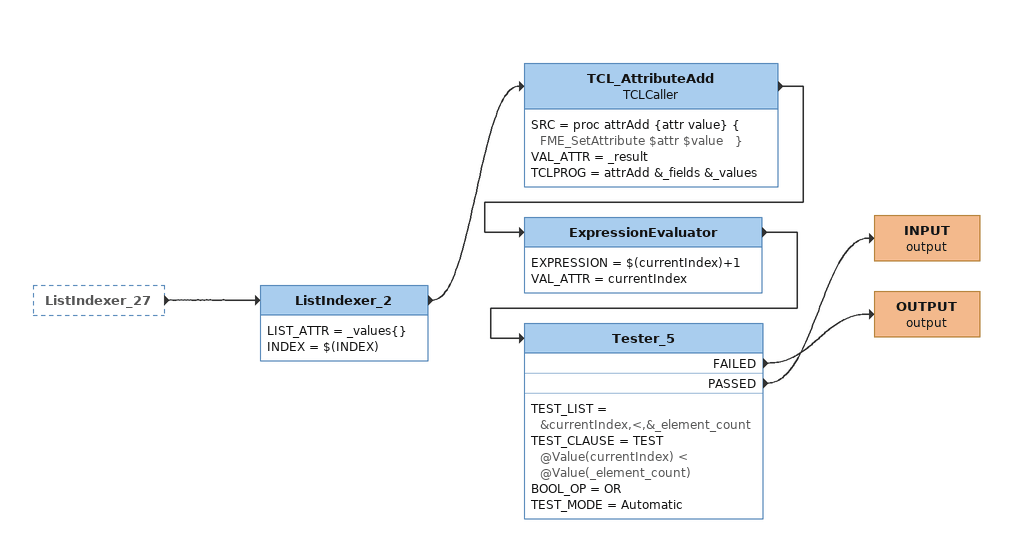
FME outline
ListIndexer_27 [outside]
    -> ListIndexer_2
ListIndexer_2
    LIST_ATTR = _values{}
    INDEX = $(INDEX)
    -> TCL_AttributeAdd
TCL_AttributeAdd: TCLCaller
    SRC = proc attrAdd {attr value} {  FME_SetAttribute $attr $value   }
    VAL_ATTR = _result
    TCLPROG = attrAdd &_fields &_values
    -> ExpressionEvaluator
ExpressionEvaluator
    EXPRESSION = $(currentIndex)+1
    VAL_ATTR = currentIndex
    -> Tester_5
Tester_5
    TEST_LIST = &currentIndex,<,&_element_count
    TEST_CLAUSE = TEST @Value(currentIndex) < @Value(_element_count)
    BOOL_OP = OR
    TEST_MODE = Automatic
    FAILED -> OUTPUT (output)
    PASSED -> INPUT (output)
INPUT (output)
OUTPUT (output)
